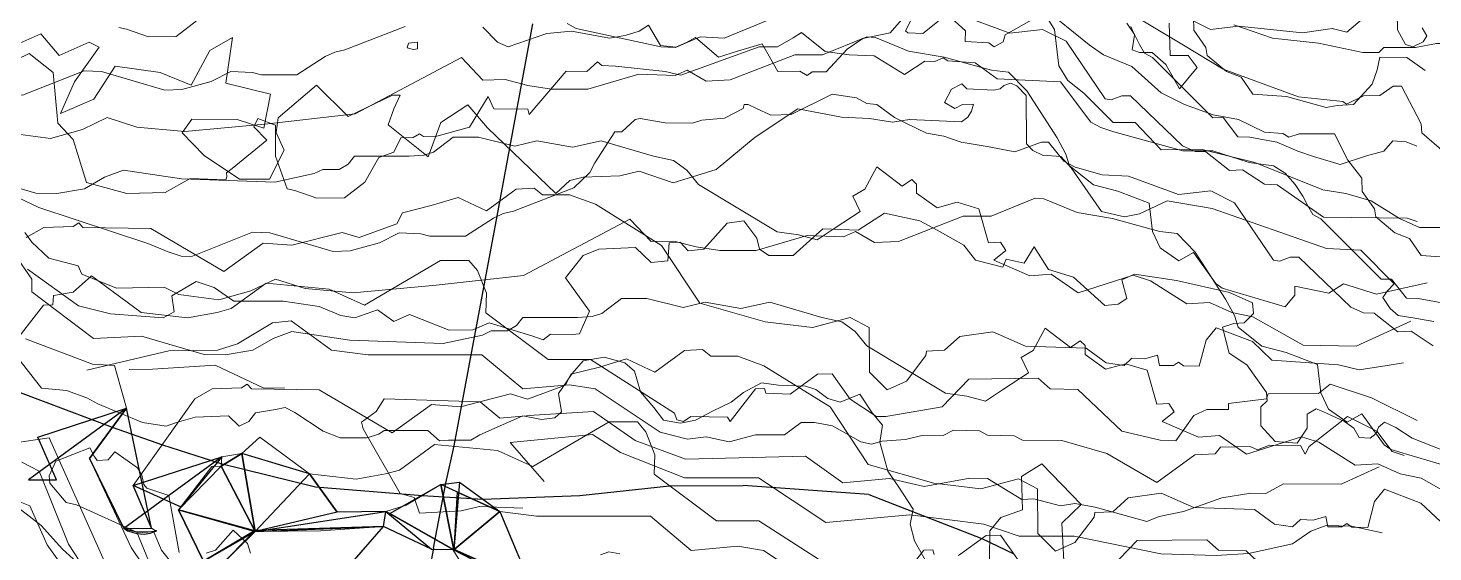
# Model space of a CAD drawing. Header units: metres. Extents: x 683 to 917, y -108 to 80.
# Drawn here: x 715.64 to 760.86, y -15.46 to 1.38 of the extents above; entities that cross this region are included whole.
import ezdxf

# ---------------------------------------------------------------- set-up
doc = ezdxf.new("R2010")
doc.units = ezdxf.units.M
for name, color, linetype in [('Cadastre with houses', 6, 'Continuous'), ('Landslide2025', 21, 'Continuous'), ('The Creek', 140, 'Continuous')]:
    doc.layers.add(name, color=color, linetype=linetype)
doc.layers.add('Landslide 2022', color=120, linetype='Continuous', true_color=0x00ffbe)

msp = doc.modelspace()

# ---------------------------------------------------------------- linework, layer by layer
at = {"lineweight": 0}
for points, elevation in [([(749.335, 2.926), (752.834, 0.83), (754.107, 0.063), (756.536, -0.833), (757.968, -0.978), (758.083, -1.065), (758.633, -0.804), (759.153, -0.79), (759.587, -0.486), (759.847, -0.486), (760.484, -1.701), (760.512, -1.99), (761.221, -2.612)], 36.5), ([(732.998, 1.524), (733.285, 1.364), (736.009, 0.779), (736.478, 0.758), (737.276, 1.098), (738.042, 1.055), (740.372, 2.003)], 36), ([(744.235, 1.971), (743.884, 1.29), (743.958, 1.226), (744.448, 1.204), (745.076, 1.705)], 36), ([(745.363, 1.694), (745.821, 1.29), (745.81, 0.949), (746.565, 0.907), (746.736, 0.779), (747.034, 0.938), (747.098, 1.162), (748.375, 1.875)], 36), ([(748.79, 1.651), (749.8, 0.843), (750.258, 0.523), (751.173, 0.14), (752.11, -0.7), (752.87, -1.083), (753.791, -1.413), (754.6, -1.562), (755.44, -1.967), (756.031, -2.009), (756.222, -2.126), (756.563, -2.02), (757.691, -2.02), (758.127, -2.871), (758.574, -3.446), (758.585, -3.871), (758.979, -4.435), (759.021, -4.691), (759.638, -5.202), (760.107, -5.382), (760.49, -5.936), (761.575, -6.01)], 36), ([(754.453, 1.484), (755.695, 1.058), (757.185, 0.899), (758.604, 0.597), (759.119, 0.597), (759.279, 0.757), (760.308, 0.757), (760.982, 0.881), (761.47, 0.881), (761.847, 0.61), (762.268, 0.597), (762.654, 0.788), (763.492, 0.743), (763.812, 0.584), (764.761, 1.045), (764.654, 1.435)], 37), ([(761.265, -7.48), (760.392, -7.317), (760.008, -7.306), (759.531, -6.689), (759.201, -6.694), (757.259, -4.753), (757.003, -4.614), (756.841, -4.334), (756.678, -4.02), (756.433, -3.648), (756.108, -3.287), (755.735, -3.055), (754.944, -2.938), (753.78, -2.566), (752.815, -2.566), (750.592, -1.961), (750.174, -1.821), (749.848, -1.647), (748.87, -0.344), (746.834, -0.25), (746.124, 0.261), (745.252, 0.331), (745.101, 0.424), (744.833, 0.308), (744.507, 0.32), (743.856, -0.111), (742.878, 0.483), (742.072, 0.517), (741.296, 0.622), (740.539, 1.239), (740.272, 1.064), (739.76, 0.773), (739.175, 0.773), (736.653, -0.134), (736.15, -0.018), (734.544, 0.157), (734.114, 0.18), (733.974, 0.296), (733.625, -0.018), (732.962, -0.006), (731.775, -1.402), (731.729, -1.228), (730.635, -1.216), (730.449, -0.821), (729.844, -1.81), (728.797, -2.101), (728.366, -2.112), (728.238, -2.019), (728.04, -2.135), (727.633, -2.147), (727.412, -2.612), (726.935, -2.787), (726.481, -3.578), (725.83, -4.079), (724.934, -4.09), (724.224, -3.846), (723.98, -3.788), (723.607, -2.74), (723.607, -1.74), (723.037, -1.53), (722.909, -1.798), (723.328, -2.228), (722.211, -3.136), (722.025, -3.276), (722.036, -3.404), (722.002, -3.497), (720.861, -3.462), (720.047, -3.904), (718.813, -3.939), (717.522, -3.59), (717.091, -2.205), (716.591, -1.682), (716.451, -0.053), (715.672, 0.564), (714.008, -0.239)], 35.5), ([(727.887, 0.896), (728.176, 0.927), (728.172, 0.712), (728.045, 0.686), (727.843, 0.739), (727.886, 0.896)], 35.6), ([(760.867, -8.832), (760.159, -8.364), (759.738, -8.388), (758.97, -7.787), (758.634, -7.775), (758.226, -7.595), (756.546, -5.987), (756.269, -5.987), (755.921, -6.119), (755.729, -6.083), (754.481, -4.234), (753.713, -3.85), (752.668, -3.97), (751.064, -3.385), (750.219, -3.337), (749.349, -3.096), (748.987, -2.902), (748.492, -2.286), (748.262, -2.286), (747.405, -2.6), (746.583, -2.443), (745.678, -2.286), (745.122, -2.093), (744.566, -1.997), (743.878, -1.67), (743.536, -1.492), (742.96, -1.077), (742.639, -1.05), (742.639, -1.05), (742.304, -0.863), (741.528, -0.742), (741.528, -0.742), (740.203, -1.398), (739.547, -1.425), (739.092, -1.211), (738.825, -1.077), (738.691, -1.077), (738.664, -1.211), (738.062, -1.519), (737.325, -1.586), (737.031, -1.679), (736.148, -1.666), (735.345, -1.532), (735.184, -1.559), (734.756, -1.96), (734.528, -1.96), (733.886, -2.951), (733.725, -3.259), (733.203, -3.754), (731.26, -4.509), (730.933, -4.582), (730.624, -4.728), (729.715, -5.309), (728.569, -5.309), (728.279, -5.237), (728.279, -5.237), (727.588, -5.2), (726.952, -5.527), (726.006, -5.782), (726.006, -5.782), (725.461, -5.8), (723.425, -5.2), (723.425, -5.2), (722.862, -5.182), (720.876, -5.971), (720.568, -5.952), (720.145, -5.817), (719.49, -5.548), (715.989, -4.394), (714.796, -3.816)], 35), ([(761.533, -12.769), (759.505, -12.173), (759.294, -12.016), (758.579, -11.022), (758.108, -11.29), (757.504, -10.87), (757.259, -10.349), (757.146, -9.438), (756.144, -9.05), (755.356, -8.845), (754.589, -8.241), (754.472, -7.861), (754.191, -7.335), (753.21, -5.828), (752.626, -5.225), (752.071, -5.162), (751.562, -5.022), (750.546, -4.742), (750.546, -4.742), (749.407, -4.549), (748.338, -4.111), (748.057, -4.093), (746.638, -4.672), (745.744, -4.672), (743.658, -5.478), (742.887, -5.513), (742.278, -5.164), (741.888, -5.337), (740.72, -5.294), (739.076, -5.77), (737.908, -5.77), (737.143, -5.654), (736.422, -5.467), (735.701, -5.481), (735.009, -4.76), (731.589, -6.57), (728.773, -6.883), (726.106, -7.135), (724.562, -6.998), (723.601, -6.689), (722.812, -7.067), (721.782, -7.358), (720.495, -7.187), (720.015, -6.946), (718.488, -6.981), (717.373, -6.535), (717.253, -6.26), (716.309, -6.02), (715.76, -5.505), (715.537, -5.196)], 34.5), ([(715.208, -5.902), (715.755, -6.698), (715.755, -7.096), (717.747, -8.602), (719.289, -8.526), (721.309, -9.112), (721.982, -9.123), (722.871, -8.976), (723.524, -8.602), (724.132, -8.374), (725.999, -8.659), (729, -8.764), (730.268, -8.489), (730.543, -8.352), (731.077, -8.359), (731.367, -8.186), (731.57, -7.925), (733.324, -7.925), (733.802, -7.896), (734.107, -7.794), (734.744, -7.316), (735.556, -7.316), (736.73, -7.606), (737.44, -7.432), (738.585, -7.635), (739.513, -7.432), (741.194, -7.925), (741.832, -8.07), (742.267, -8.374), (742.644, -8.838), (745.171, -10.361), (745.86, -10.455), (746.463, -10.613), (747.011, -10.255), (747.843, -9.706), (747.608, -9.216), (747.996, -8.983), (748.384, -8.265), (749.199, -8.886), (749.51, -8.672), (749.665, -8.828), (749.665, -9.119), (750.325, -9.584), (750.965, -9.41), (751.664, -9.623), (751.974, -10.71), (752.362, -10.69), (752.537, -10.962), (752.149, -11.273), (753.313, -11.777), (753.992, -11.719), (754.866, -12.32), (756.631, -11.758), (757.194, -11.932), (758.358, -12.67), (759.089, -12.634), (759.812, -12.949), (760.486, -13.093), (762.112, -14.008)], 34), ([(719.69, -16.403), (718.952, -15.323), (717.619, -12.46), (718.808, -10.839), (718.42, -9.471), (717.708, -9.43), (715.551, -8.616)], 34), ([(721.018, -16.769), (719.936, -15.405), (719.684, -14.83), (719.756, -14.81), (719.778, -14.775), (719.733, -14.778), (719.615, -14.701), (719.017, -13.33), (721.003, -10.544), (721.566, -10.218), (722.514, -10.188), (722.692, -10.07), (722.826, -10.218), (725.009, -10.255), (727.36, -11.632), (728.625, -10.726), (729.554, -10.793), (731.166, -10.378), (731.715, -10.546), (732.935, -10.099), (733.114, -9.752), (734.032, -9.517), (734.905, -9.259), (735.819, -9.684), (736.768, -8.989), (737.347, -8.957), (737.621, -9.168), (738.486, -9.168), (739.329, -9.474), (741.455, -10.799), (742.683, -12.651), (744.793, -13.256), (746.315, -13.434), (747.526, -13.114), (748.132, -13.434), (748.143, -14.868), (748.715, -15.44), (749.336, -15.162), (749.957, -14.339), (749.984, -14.195), (750.559, -14.168), (751.053, -13.719), (752.113, -13.575), (753.165, -14.033), (755.123, -14.095), (755.286, -14.214), (755.762, -14.572), (756.347, -14.658), (756.597, -14.42), (756.597, -14.42), (757.008, -14.442), (757.42, -14.322), (757.485, -14.658), (757.929, -14.658), (758.092, -14.55), (758.254, -14.669), (758.763, -14.68), (758.98, -13.846), (759.305, -13.445), (760.475, -13.889), (761.103, -14.485)], 33.5), ([(721.284, -15.758), (720.476, -14.109), (721.553, -12.713), (721.856, -12.702), (721.873, -12.401), (722.516, -12.298), (723.096, -11.772), (724.7, -12.952), (726.197, -13.122), (727.144, -12.952), (727.599, -12.829), (728.726, -12.005), (730.753, -12.204), (731.889, -12.72), (734.34, -11.279), (735.253, -11.279), (735.525, -11.599), (735.814, -12.336), (735.798, -12.961), (737.8, -14.466), (739.161, -14.466), (741.871, -16.194)], 33), ([(711.992, -12.427), (716.312, -11.79), (718.102, -15.766)], 34.5), ([(717.488, -16.046), (716.942, -15.217), (715.992, -12.87), (715.436, -12.579)], 35), ([(717.403, -16.842), (716.251, -15.233), (715.69, -13.978), (714.449, -13.49)], 35.5), ([(741.413, -16.797), (739.313, -15.412), (738.486, -15.278), (736.989, -15.412), (735.671, -14.317), (732.006, -14.317), (730.822, -14.161), (729.526, -13.222), (728.923, -13.289), (727.806, -13.96), (727.158, -14.161), (725.594, -14.183), (722.95, -14.808), (725.067, -14.779), (727.082, -14.648), (728.625, -15.375), (729.316, -15.383), (731.453, -18.853)], 32.5), ([(718.721, -14.708), (719.144, -14.813), (719.289, -14.821), (719.609, -14.809), (719.609, -14.809), (719.766, -14.782), (719.752, -14.803), (719.572, -14.866), (719.379, -14.898), (719.14, -14.881), (718.84, -14.793), (718.718, -14.707)], 33.75), ([(719.75, -14.79), (719.616, -14.818), (719.489, -14.828), (719.306, -14.837), (719.156, -14.828), (719.001, -14.795), (718.858, -14.757), (718.762, -14.729), (718.86, -14.79), (719.149, -14.87), (719.379, -14.889), (719.576, -14.856), (719.748, -14.793)], 32), ([(745.59, -15.578), (746.478, -14.938), (746.944, -14.923), (747.526, -15.738)], 33), ([(750.481, -15.986), (751.34, -15.098), (753.581, -15.069), (753.959, -15.408), (754.85, -15.425), (756.275, -16.768)], 33), ([(743.663, -16.457), (744.473, -15.404), (744.766, -15.394), (744.807, -15.546)], 33)]:
    msp.add_lwpolyline(points, dxfattribs=dict(at, elevation=elevation))
at = {"layer": 'Cadastre with houses'}
for p, q in [((730.735, -4.669, 37.1), (731.892, 1.515, 38.1)), ((729.359, -12.051, 35.1), (730.735, -4.669, 37.1)), ((729.087, -13.248, 34.6), (729.359, -12.051, 35.1)), ((724.891, -13.367, 35), (728.335, -13.644, 34.6)), ((728.691, -15.346, 34.6), (729.087, -13.248, 34.6)), ((733.396, -13.644, 34.9), (736.291, -13.338, 35.1)), ((736.291, -13.338, 35.1), (738.661, -13.328, 35.2)), ((728.335, -13.644, 34.6), (730.274, -13.763, 34.6)), ((730.274, -13.763, 34.6), (733.396, -13.644, 34.9)), ((742.708, -13.615, 35.4), (746.339, -15.03, 35.1)), ((746.339, -15.03, 35.1), (747.368, -15.524, 35.1))]:
    msp.add_line(p, q, dxfattribs=at)
for points in [[(710.631, -8.56, 35), (713.121, -9.483, 35.1), (714.279, -9.988, 35.6), (715.387, -10.334, 36.1), (718.341, -11.448, 36.1), (719.964, -12.021, 35.6), (721.844, -12.615, 35.1), (724.891, -13.367, 35)], [(742.708, -13.615, 35.4), (738.661, -13.328, 35.2)], [(728.691, -15.346, 34.6), (720.815, -56.847, 48)]]:
    msp.add_polyline3d(points, dxfattribs=at)
at = {"layer": 'Landslide 2022', "lineweight": 0}
for points, elevation in [([(727.782, 1.434), (725.839, 0.679), (725.512, 0.606), (725.203, 0.461), (724.294, -0.121), (723.149, -0.121), (722.858, -0.048), (722.858, -0.048), (722.167, -0.012), (721.531, -0.339), (720.586, -0.594), (720.586, -0.594), (720.04, -0.612), (718.004, -0.012), (718.004, -0.012), (717.441, 0.006), (715.455, -0.783), (715.147, -0.764), (714.724, -0.629), (714.07, -0.36), (710.568, 0.795), (709.375, 1.372), (709.375, 1.372), (709.009, 1.968)], 37.5), ([(721.06, 1.61), (720.409, 1.11), (719.513, 1.098), (718.803, 1.342), (718.559, 1.401)], 38), ([(760.357, -4.84), (760.031, -4.727), (757.343, -4.702), (755.854, -3.656), (755.446, -3.644), (754.738, -3.175), (754.318, -3.199), (753.549, -2.599), (753.213, -2.587), (752.805, -2.407), (751.125, -0.799), (750.849, -0.799), (750.501, -0.931), (750.309, -0.895), (749.06, 0.954), (748.292, 1.338), (747.248, 1.218), (745.643, 1.803)], 37.5), ([(760.341, -2.414), (760.004, -2.275), (759.573, -2.251), (759.288, -2.583), (758.724, -2.723), (757.874, -3.008), (757.019, -2.746), (756.519, -2.583), (755.844, -2.292), (754.971, -2.129), (754.587, -2.118), (754.11, -1.501), (753.78, -1.505), (751.839, 0.435), (751.583, 0.574), (751.42, 0.854), (751.257, 1.168), (751.012, 1.54)], 38), ([(753.153, 1.742), (753.164, 1.317), (753.558, 0.753), (753.6, 0.497), (754.218, -0.013), (754.686, -0.194), (755.069, -0.748), (756.154, -0.822), (757.431, -1.173), (757.782, -1.109), (758.304, -1.078), (758.91, -0.428), (759.07, 0.04), (759.155, 0.444), (760.028, 0.434), (760.618, 0.013)], 38.5), ([(760.68, -6.814), (759.044, -7.172), (757.987, -6.848), (757.51, -7.138), (756.419, -6.916), (756.419, -7.206), (756.112, -7.581), (754.084, -6.985), (753.873, -6.828), (753.158, -5.834), (752.687, -6.101), (752.083, -5.682), (751.838, -5.16), (751.725, -4.25), (750.723, -3.861), (749.935, -3.657), (749.168, -3.053), (749.051, -2.673), (748.77, -2.147), (747.789, -0.64), (747.205, -0.037), (746.65, 0.026), (746.142, 0.166), (745.125, 0.447), (745.125, 0.447), (743.986, 0.639), (742.917, 1.077), (742.636, 1.095), (741.217, 0.517), (740.323, 0.517), (738.237, -0.29), (737.466, -0.325), (736.857, 0.024), (736.468, -0.149), (735.299, -0.105), (733.655, -0.581), (732.487, -0.581), (731.723, -0.466), (731.001, -0.279), (730.28, -0.293), (729.588, 0.428), (726.168, -1.382), (723.352, -1.695), (720.685, -1.947), (719.141, -1.81), (718.18, -1.501), (717.391, -1.878), (716.361, -2.17), (715.075, -1.998)], 37), ([(713.868, -3.338), (715.888, -3.924), (716.561, -3.935), (717.45, -3.787), (718.103, -3.414), (718.711, -3.186), (720.578, -3.47), (723.579, -3.576), (724.847, -3.301), (725.122, -3.164), (725.657, -3.171), (725.946, -2.997), (726.149, -2.736), (727.903, -2.736), (728.381, -2.707), (728.686, -2.606), (729.324, -2.128), (730.135, -2.128), (731.309, -2.418), (732.02, -2.244), (733.165, -2.446), (734.092, -2.244), (735.774, -2.736), (736.411, -2.881), (736.846, -3.186), (737.223, -3.65), (739.75, -5.173), (740.439, -5.267), (741.043, -5.425), (741.59, -5.066), (742.422, -4.518), (742.187, -4.027), (742.576, -3.795), (742.964, -3.077), (743.779, -3.698), (744.089, -3.484), (744.244, -3.639), (744.244, -3.93), (744.904, -4.396), (745.544, -4.221), (746.243, -4.435), (746.553, -5.522), (746.942, -5.502), (747.116, -5.774), (746.728, -6.084), (747.892, -6.589), (748.572, -6.531), (749.445, -7.132), (751.211, -6.569), (751.773, -6.744), (752.937, -7.481), (753.669, -7.446), (754.391, -7.76), (755.065, -7.904), (756.691, -8.82), (758.395, -8.847), (760.148, -8.042)], 36.5), ([(715.582, -5.356), (716.145, -5.03), (717.094, -5), (717.271, -4.881), (717.405, -5.03), (719.589, -5.067), (721.939, -6.444), (723.204, -5.537), (724.133, -5.604), (725.745, -5.19), (726.294, -5.358), (727.514, -4.91), (727.693, -4.563), (728.611, -4.328), (729.484, -4.071), (730.399, -4.496), (731.347, -3.8), (731.927, -3.769), (732.201, -3.98), (733.065, -3.98), (733.909, -4.286), (736.034, -5.611), (737.262, -7.463), (739.372, -8.068), (740.895, -8.246), (742.105, -7.925), (742.711, -8.246), (742.722, -9.68), (743.294, -10.252), (743.915, -9.974), (744.536, -9.151), (744.563, -9.007), (745.138, -8.98), (745.632, -8.531), (746.693, -8.387), (747.744, -8.845), (749.702, -8.907), (749.865, -9.026), (750.342, -9.383), (750.927, -9.47), (751.176, -9.232), (751.176, -9.232), (751.587, -9.253), (751.999, -9.134), (752.064, -9.47), (752.508, -9.47), (752.671, -9.362), (752.833, -9.481), (753.343, -9.492), (753.559, -8.658), (753.884, -8.257), (755.054, -8.701), (755.683, -9.297), (757.827, -9.445), (758.49, -9.611), (759.389, -9.471), (759.921, -9.384)], 36), ([(715.055, -8.921), (716.132, -7.524), (716.435, -7.514), (716.452, -7.213), (717.095, -7.11), (717.675, -6.584), (719.28, -7.764), (720.776, -7.934), (721.723, -7.764), (722.178, -7.641), (723.305, -6.817), (725.332, -7.016), (726.468, -7.532), (728.919, -6.09), (729.832, -6.09), (730.104, -6.411), (730.393, -7.148), (730.377, -7.772), (732.379, -9.278), (733.741, -9.278), (736.451, -11.006), (736.521, -11.218), (736.734, -11.269), (736.977, -11.107), (738.151, -11.127), (738.242, -11.269), (739.052, -10.216), (739.345, -10.206), (739.386, -10.358), (740.169, -10.39), (741.057, -9.75), (741.523, -9.735), (742.105, -10.55), (742.949, -11.103), (743.255, -11.103), (745.06, -10.798), (745.919, -9.91), (748.16, -9.881), (748.539, -10.22), (749.429, -10.236), (750.854, -11.58), (752.084, -11.872), (752.586, -11.888), (753.169, -11.078), (753.59, -10.884), (754.286, -10.884), (754.286, -10.69), (755.501, -10.544), (755.565, -10.382), (757.184, -10.366), (757.557, -10.074), (758.884, -10.512), (760.358, -11.24)], 35.5), ([(759.942, -12.361), (759.552, -12.238), (759.058, -11.582), (758.117, -11.106), (756.881, -12.076), (756.748, -12.323), (756.605, -12.038), (755.607, -12.028), (755.217, -12.181), (754.98, -12.076), (754.029, -12.095), (753.849, -12.304), (753.194, -12.342), (751.976, -13.235), (750.362, -12.302), (748.921, -11.875), (747.652, -11.865), (747.378, -11.733), (746.526, -11.713), (746.272, -11.571), (745.429, -11.55), (745.095, -11.723), (744.364, -11.733), (743.887, -11.845), (743.136, -11.906), (742.791, -11.997), (742.449, -11.922), (741.533, -11.408), (740.952, -11.296), (740.528, -11.296), (739.991, -11.698), (739.053, -11.698), (738.204, -11.922), (737.467, -11.765), (736.863, -11.832), (735.992, -11.609), (733.892, -10.224), (733.065, -10.09), (731.568, -10.224), (730.25, -9.129), (726.586, -9.129), (725.401, -8.972), (724.106, -8.034), (723.502, -8.101), (722.385, -8.771), (721.737, -8.972), (720.173, -8.995), (717.529, -9.62)], 35), ([(718.892, -9.601), (719.646, -9.591), (721.662, -9.46), (723.204, -10.187), (723.895, -10.194)], 35), ([(731.568, -14.06), (730.173, -14.003), (729.581, -14.137), (728.244, -14.213), (728.072, -13.717), (727.613, -13.583), (726.429, -11.5), (726.372, -11.29), (726.849, -10.946), (727.098, -10.545), (730.192, -10.641), (730.823, -11.157), (731.931, -11.061), (733.841, -10.946), (735.178, -11.883), (736.802, -12.475), (740.661, -12.379), (741.865, -13.239), (743.374, -13.105), (744.482, -13.354), (745.953, -13.086), (746.526, -13.105), (747.634, -13.774), (748.016, -13.755), (748.876, -13.984), (749.334, -13.908), (749.993, -14.026), (751.152, -14.342), (751.652, -14.483), (752.056, -14.325), (752.829, -14.167), (754.067, -13.728), (754.998, -13.57), (755.482, -13.582), (756.058, -13.27), (757.909, -13.282), (759.136, -12.731)], 34.5), ([(732.248, -13.193), (731.156, -11.948), (733.811, -11.686), (734.71, -12.266), (736.77, -13.082), (739.149, -13.082), (741.319, -14.52), (744.019, -14.269), (746.409, -14.574), (747.541, -14.952), (749.319, -14.952), (752.104, -15.526), (753.883, -15.58), (754.925, -15.508), (756.344, -15.203), (756.937, -14.79), (757.422, -14.61), (758.244, -14.639), (759.227, -14.843)], 34)]:
    msp.add_lwpolyline(points, dxfattribs=dict(at, elevation=elevation))
at = {"layer": 'Landslide2025', "lineweight": 0}
for points, elevation in [([(730.277, 1.408), (730.755, 0.931), (731.096, 0.775), (732.334, 1.204), (733.133, 1.282), (734.352, 1.057), (734.858, 1.145), (735.316, 1.282), (735.609, 1.477), (735.999, 0.824), (736.486, 0.765), (736.837, 0.911), (737.129, 1.077), (737.87, 0.443), (738.474, 0.638), (739.274, 0.872), (739.78, -0.015), (740.482, -0.005), (740.716, -0.151), (740.882, -0.024), (741.33, -0.024), (742.012, 0.697), (742.51, 1.048), (743.387, 1.223), (744.576, 2.588)], 37), ([(752.904, 1.728), (753.704, 1.328), (754.6, 1.44), (756.667, 1.226), (757.622, 1.362), (758.09, 1.245), (759.084, 2.083)], 38), ([(759.708, 1.869), (759.727, 1.323), (759.98, 0.855), (760.214, 0.777), (760.546, 0.933), (760.663, 1.128), (760.517, 1.391)], 38), ([(748.494, 1.623), (748.679, 1.33), (748.825, 0.161), (749.108, -0.307), (749.625, -0.716), (750.57, -1.652), (751.282, -1.652), (752.11, -2.539), (753.436, -2.529), (755.132, -2.939), (757.315, -3.816), (758.056, -3.943), (758.874, -4.177), (759.79, -4.742), (760.434, -5.034), (761.915, -5.034)], 37), ([(751.14, 1.425), (751.257, 1.152), (751.179, 0.675), (751.413, 0.597), (751.823, 0.597), (752.261, 0.207), (752.709, -0.573), (753.275, 0.11), (752.982, 0.499), (752.407, 0.499), (752.368, 1.533)], 38), ([(715.18, 0.804), (716.047, 1.194), (716.642, 0.492), (717.607, 0.921), (717.928, 0.765), (717.129, -0.346), (716.681, -1.369), (717.753, -0.911), (718.445, 0.151), (719.887, -0.044), (720.891, -0.453), (721.486, 0.658), (722.217, 1.077), (722.003, -0.395), (723.445, -0.746), (723.231, -1.837), (722.373, -1.555), (720.911, -1.545), (720.599, -1.993), (721.311, -2.715), (722.441, -3.475), (723.406, -3.475), (723.884, -2.549), (723.62, -1.974), (723.689, -1.506), (724.927, -0.453), (725.94, -1.467), (727.373, -0.775), (727.617, -0.775), (727.412, -1.214), (727.227, -1.73), (728.523, -2.763), (728.923, -1.652), (729.79, -1.087), (730.424, -1.828), (732.626, -3.943), (733.075, -3.524), (733.504, -3.416), (734.693, -3.368), (735.307, -3.221), (736.408, -3.592), (737.792, -3.163), (739.04, -2.13), (740.424, -1.214), (741.827, -1.486), (742.724, -1.525), (743.465, -1.642), (744.011, -1.564), (745.687, -1.633), (745.892, -1.486), (746.009, -1.292), (746.077, -1.067), (745.716, -1.077), (745.473, -1.204), (745.141, -1.009), (745.365, -0.59), (745.697, -0.414), (745.862, -0.57), (746.73, -0.619), (746.935, -0.57), (747.052, -0.463), (747.266, -0.395), (747.471, -0.473), (747.768, -0.79), (747.783, -2.344), (747.987, -2.559), (748.294, -2.71), (748.889, -2.749), (749.22, -3.119), (750.195, -4.523), (750.936, -4.688), (751.423, -4.591), (752.31, -4.172), (753.752, -4.425), (757.437, -5.712), (758.538, -5.76), (759.62, -6.842), (759.405, -7.066), (759.249, -7.281), (759.483, -7.632), (759.747, -7.866), (760.214, -7.934), (760.897, -8.051)], 36), ([(715.618, -6.37), (717.257, -7.555), (718.29, -7.807), (719.992, -7.933), (720.345, -7.744), (720.27, -7.227), (721.051, -6.773), (721.631, -6.962), (722.261, -7.403), (723.85, -7.403), (725.01, -7.567), (725.703, -7.857), (726.157, -7.933), (726.888, -7.681), (727.418, -8.059), (727.922, -7.832), (729.195, -8.336), (729.952, -8.324), (730.481, -8.097), (731.893, -8.525), (732.221, -8.639), (732.46, -8.462), (733.154, -8.475), (733.393, -8.45), (733.708, -7.718), (732.939, -6.647), (733.507, -5.928), (734.011, -5.727), (735.196, -5.676), (735.7, -6.155), (736.23, -6.105), (736.28, -5.525), (736.633, -5.5), (736.885, -5.777), (737.389, -5.727), (738.146, -4.895), (738.675, -4.819), (739.104, -5.374), (739.18, -5.727), (739.482, -5.928), (740.264, -5.928), (741.222, -5.071), (742.357, -5.121), (743.214, -4.567), (744.348, -4.819), (744.903, -5.121), (745.76, -5.601), (746.139, -6.08), (747.021, -6.307), (747.122, -6.054), (747.702, -6.18), (748.03, -5.651), (748.483, -6.382), (749.29, -6.634), (750.299, -7.542), (750.727, -7.492), (751.005, -7.315), (750.853, -6.71), (751.257, -6.533), (752.606, -6.735), (754.32, -7.126), (755.052, -7.454), (755.089, -7.794), (754.787, -8.097), (754.459, -8.122), (754.093, -8.235), (754.308, -9.067), (754.875, -9.446), (755.505, -10.341), (755.531, -10.605), (755.329, -10.795), (755.329, -11.412), (755.783, -11.917), (756.489, -11.967), (756.816, -11.488), (756.816, -11.034), (757.106, -10.858), (757.321, -10.946), (758.014, -11.274), (758.317, -11.488), (758.493, -11.778), (758.846, -11.803), (759.035, -11.652), (759.111, -11.45), (759.3, -11.286), (759.666, -11.463), (760.195, -11.803), (761.204, -12.206)], 35), ([(744.541, -15.761), (744.171, -15.1), (744.035, -14.574), (744.132, -14.088), (743.646, -13.349), (743.315, -12.862), (743.198, -12.434), (743.062, -11.928), (743.14, -11.383), (742.809, -10.994), (742.42, -10.391), (741.778, -10.644), (741.389, -10.527), (740.999, -10.235), (740.669, -10.138), (739.793, -10.099), (739.248, -10.021), (738.665, -10.333), (738.275, -10.644), (737.672, -10.936), (737.127, -11.228), (736.641, -11.325), (736.096, -11.228), (735.785, -10.819), (735.357, -10.313), (735.24, -9.905), (735.162, -9.652), (734.851, -9.379), (734.189, -9.204), (733.508, -9.321), (733.158, -9.73), (732.711, -10.372), (732.808, -10.955), (732.594, -11.15), (732.166, -11.208), (731.563, -11.092), (730.181, -11.695), (729.889, -11.87), (729.169, -11.87), (728.878, -11.889), (728.508, -11.559), (727.107, -11.559), (726.932, -11.675), (726.543, -11.792), (725.687, -11.792), (725.142, -11.578), (724.227, -10.975), (723.916, -10.819), (723.605, -10.878), (722.963, -10.994), (722.749, -11.267), (722.437, -11.422), (722.087, -11.092), (721.017, -11.13), (720.414, -11.306), (720.083, -11.422), (719.324, -11.306), (717.884, -10.702), (717.534, -10.508), (716.872, -10.274), (716.075, -10.197), (713.623, -7.083)], 34), ([(719.587, -15.922), (719.139, -14.822), (717.193, -13.947), (716.863, -13.869), (716.337, -13.246), (716.318, -13.013), (716.532, -12.546), (717.622, -12.118), (717.767, -12.385), (717.865, -12.522), (718.215, -12.502), (718.429, -12.24), (718.828, -12.522), (719.159, -12.755), (719.305, -12.989), (719.363, -13.29), (719.46, -13.417), (720.17, -13.65), (720.501, -15.479)], 33), ([(749.016, -16.345), (748.919, -14.536), (749.541, -13.932), (748.276, -12.629), (747.615, -13.037), (747.654, -14.107), (746.953, -14.36), (746.603, -14.788), (746.584, -15.703)], 34), ([(714.13, -13.127), (716.059, -14.614), (716.747, -15.372), (717.559, -16.117)], 34), ([(721.367, -15.499), (721.669, -15.401), (722.243, -14.759), (722.7, -15.187), (722.797, -15.499)], 33), ([(734.063, -15.557), (734.335, -15.46), (734.686, -15.528)], 33)]:
    msp.add_lwpolyline(points, dxfattribs=dict(at, elevation=elevation))
at = {"layer": 'The Creek'}
for points in [[(715.656, -13.146, 34.75), (716.55, -13.14, 34.5), (715.952, -11.768, 34.5), (718.808, -10.839, 34)], [(717.619, -12.46, 34), (717.619, -12.46, 34), (718.808, -10.839, 34), (717.619, -12.46, 34)], [(718.808, -10.839, 34), (717.619, -12.46, 34), (718.721, -14.708, 33.75), (719.615, -14.701, 33.5)], [(718.721, -14.708, 33.75), (719.615, -14.701, 33.5), (719.017, -13.33, 33.5), (721.873, -12.401, 33)], [(719.017, -13.33, 33.5), (721.873, -12.401, 33), (720.476, -14.109, 33), (720.565, -14.018, 33.2)], [(722.516, -12.298, 33.2), (722.95, -14.808, 32.7), (722.516, -12.298, 33.2), (721.856, -12.702, 33.2)], [(722.516, -12.298, 33.2), (721.856, -12.702, 33.2), (722.95, -14.808, 32.7), (721.856, -12.702, 33.2)], [(722.95, -14.808, 32.7), (724.7, -12.952, 33.2), (722.516, -12.298, 33.2), (722.95, -14.808, 32.7)], [(722.95, -14.808, 32.7), (721.856, -12.702, 33.2), (720.476, -14.109, 33.2), (722.95, -14.808, 32.7)], [(724.7, -12.952, 33.2), (725.594, -14.183, 32.7), (722.95, -14.808, 32.7), (724.7, -12.952, 33.2)], [(727.158, -14.161, 32.7), (725.594, -14.183, 32.7), (724.7, -12.952, 33.2), (722.95, -14.808, 32.7)], [(727.282, -14.231, 32.8), (728.923, -13.289, 32.6), (729.34, -15.395, 32.802)], [(729.34, -15.395, 32.802), (729.34, -15.395, 32.802), (728.923, -13.289, 32.6), (729.526, -13.222, 32.6)], [(728.923, -13.289, 32.6), (729.526, -13.222, 32.6), (730.822, -14.161, 32.6)], [(730.822, -14.161, 32.6), (730.822, -14.161, 32.6), (729.354, -15.383, 32.8), (729.467, -13.539, 32.6)], [(720.476, -14.109, 33.2), (722.95, -14.808, 32.7), (721.284, -15.758, 33.2), (720.476, -14.109, 33.2)], [(720.476, -14.109, 33.2), (721.284, -15.758, 33.2), (722.936, -14.782, 32.706)], [(722.95, -14.808, 32.7), (727.082, -14.648, 32.7), (727.158, -14.161, 32.7), (725.594, -14.183, 32.7)], [(727.082, -14.648, 32.7), (727.158, -14.161, 32.7), (728.625, -15.375, 32.7), (727.082, -14.648, 32.7)], [(728.625, -15.375, 32.7), (729.316, -15.383, 32.7), (727.158, -14.161, 32.7), (728.625, -15.375, 32.7)], [(729.354, -15.383, 32.7), (730.822, -14.161, 32.5), (731.789, -16.467, 32.2)], [(722.95, -14.774, 32.702), (721.284, -15.758, 33.2), (721.738, -15.993, 33.2), (722.95, -14.774, 32.702)], [(722.95, -14.808, 32.7), (721.738, -15.993, 33.2), (721.284, -15.758, 33.2)], [(721.738, -15.993, 33.2), (725.927, -15.96, 33.2), (727.082, -14.648, 32.7), (722.95, -14.774, 32.702)], [(721.738, -15.993, 33.2), (722.95, -14.774, 32.702), (721.738, -15.993, 33.2), (725.927, -15.96, 33.2)], [(729.316, -15.383, 32.7), (731.78, -16.431, 32.2), (731.85, -16.689, 32.2)]]:
    msp.add_3dface(points, dxfattribs=at)

doc.saveas('drawing.dxf')
